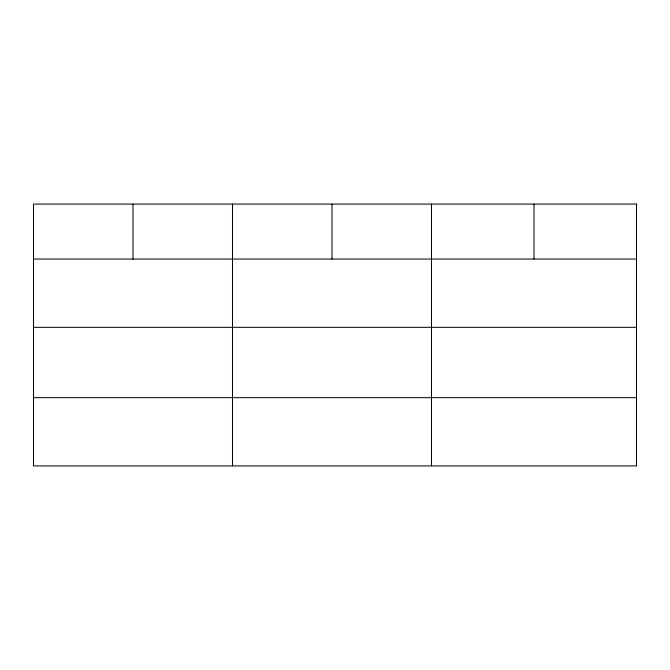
<?xml version="1.0" encoding="UTF-8"?>
<svg xmlns="http://www.w3.org/2000/svg" width="670" height="670" viewBox="0 0 670 670"><rect width="100%" height="100%" fill="white"/><g stroke="black" fill="none" stroke-linecap="round" stroke-linejoin="round"><path stroke-width="1" d="M33.5 259.055L636.5 259.055M33.5 327.32L636.5 327.32M33.5 397.662L636.5 397.662M533.99 204.074L533.99 259.055M431.48 204.074L431.48 465.926M331.985 204.074L331.985 259.055M232.49 204.074L232.49 465.926M132.995 204.074L132.995 259.055M636.5 204.074L33.5 204.074L33.5 465.926L636.5 465.926L636.5 204.074"/></g></svg>
